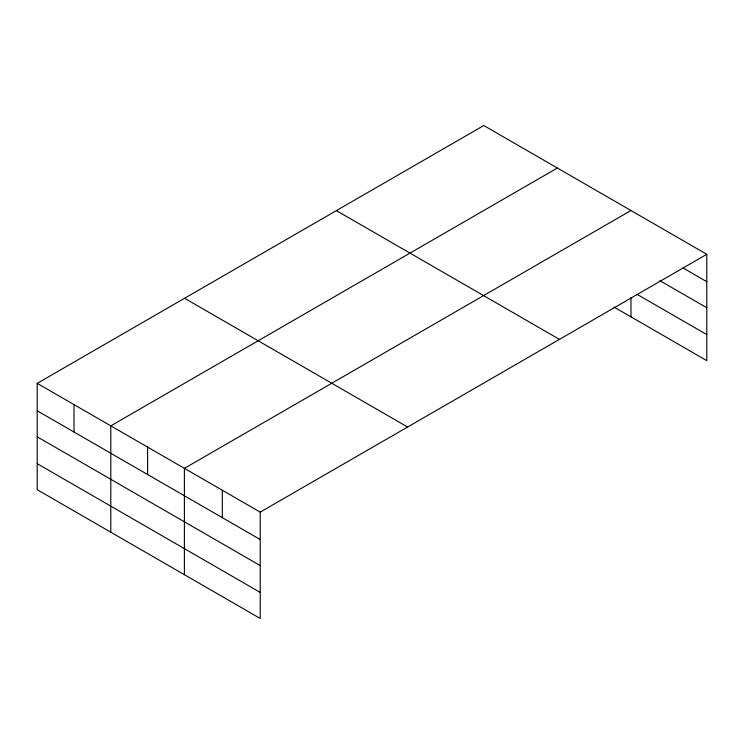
<?xml version="1.0" encoding="UTF-8"?>
<svg xmlns="http://www.w3.org/2000/svg" width="744" height="744" viewBox="0 0 744 744"><rect width="100%" height="100%" fill="white"/><g stroke="black" fill="none" stroke-linecap="round" stroke-linejoin="round"><path stroke-width="1.12" d="M706.8 254.299L483.777 125.531L37.2 383.355L37.2 489.701L260.223 618.469L260.223 512.123L706.8 254.299L706.8 360.645L614.06 307.095M557.368 168.023L110.8 425.856L110.8 532.192M630.968 210.515L184.4 468.348L184.4 574.684M682.853 267.887L706.8 281.706M659.909 280.683L706.8 307.756M636.957 294.271L706.8 334.595M336.4 210.617L559.432 339.376M184.568 298.279L407.6 427.037M37.2 383.355L260.223 512.123M37.2 410.772L260.223 539.539M37.2 436.821L260.223 565.58M37.2 463.652L260.223 592.419M630.968 297.609L630.968 316.86M222.317 490.231L222.317 517.647M147.6 447.098L147.6 474.514M74 404.606L74 432.022"/></g></svg>
